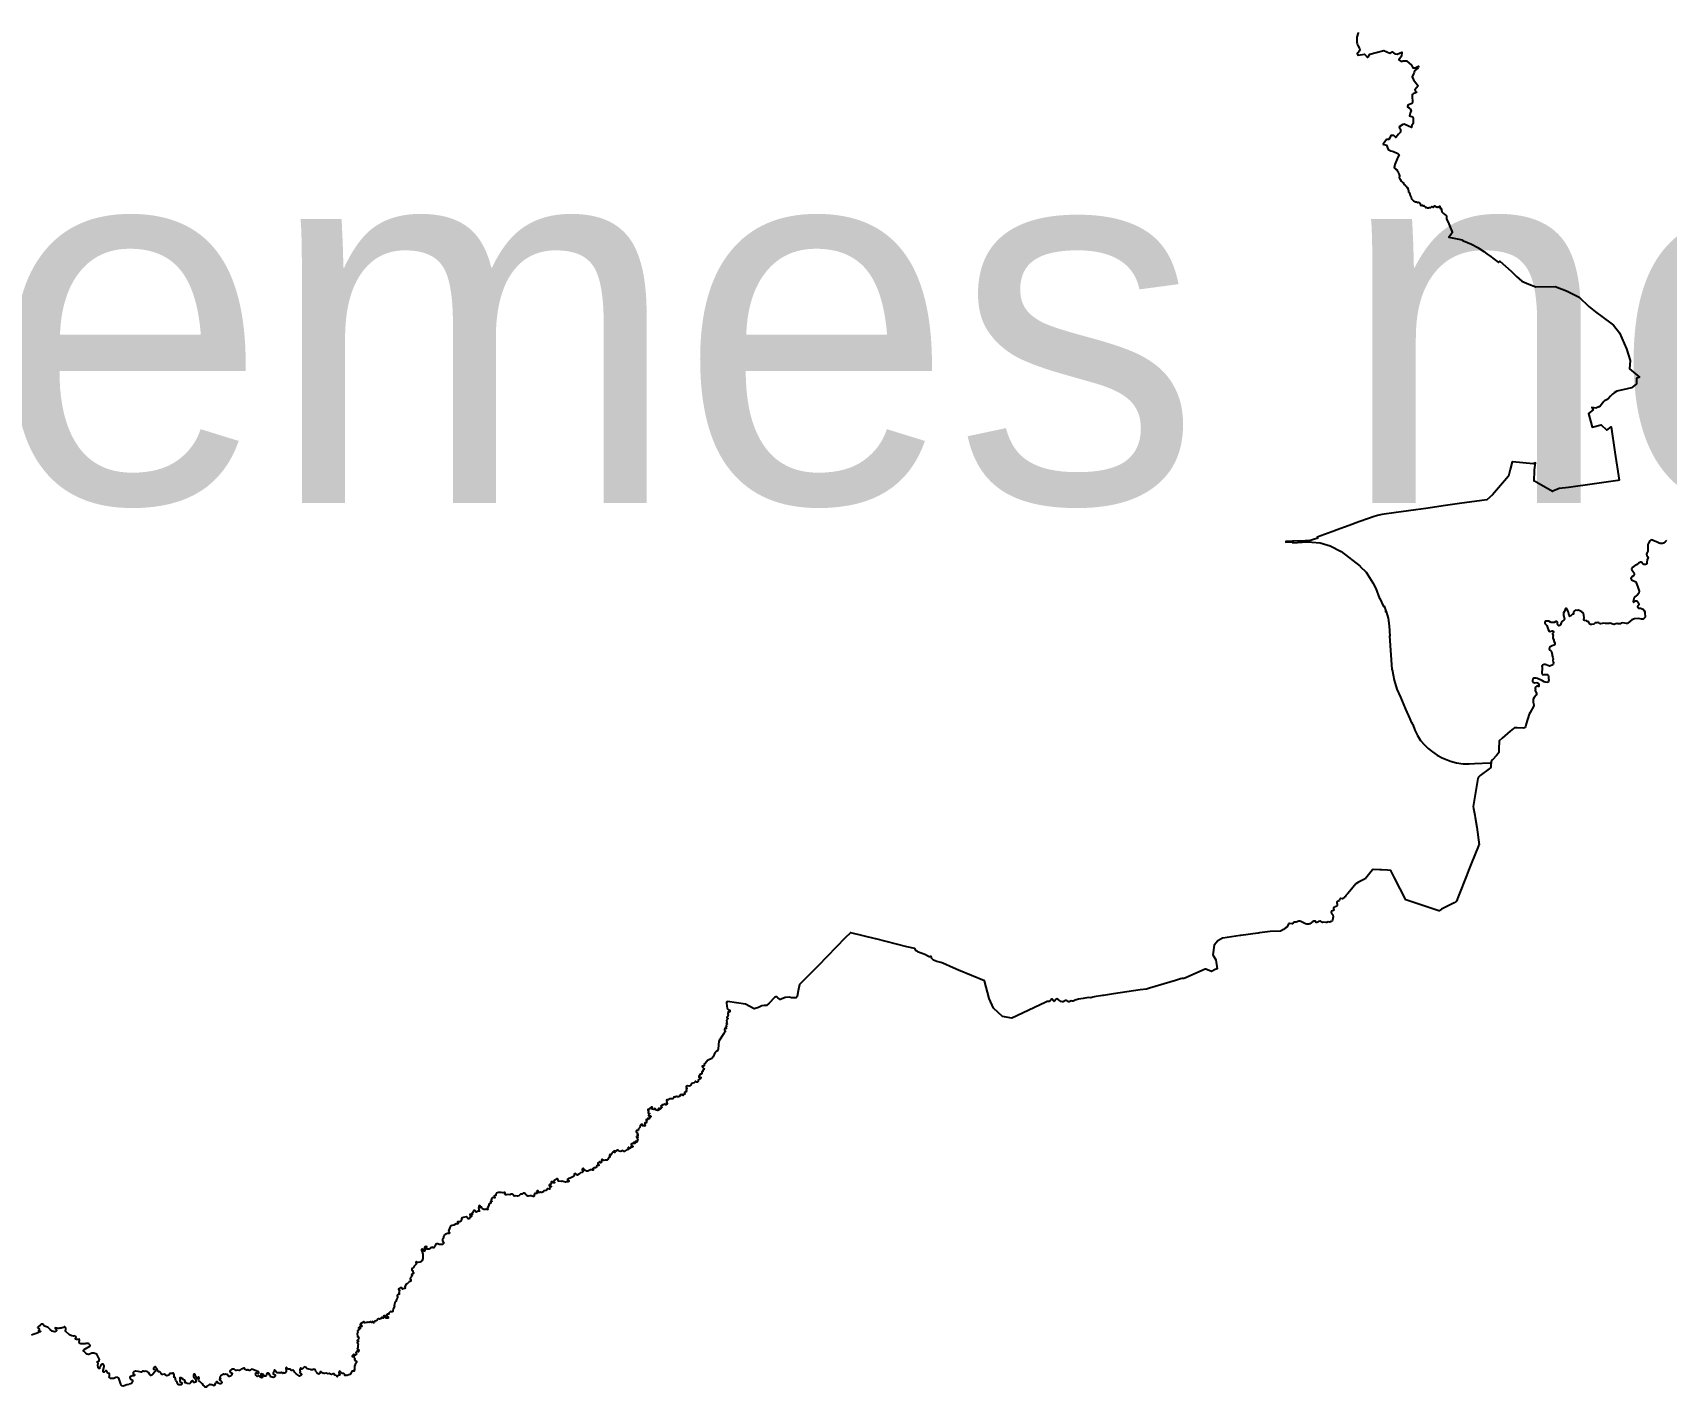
# Model space of a CAD drawing. Extents: x 293476 to 779698, y 145469 to 460400.
# Drawn here: x 354812 to 377808, y 243144 to 262211 of the extents above; entities that cross this region are included whole.
import ezdxf

# ---------------------------------------------------------------- set-up
doc = ezdxf.new("R2010")
doc.units = 0
for name, color, linetype in [('Level 25', 7, 'Continuous'), ('Level 31', 7, 'Continuous'), ('Level 57', 7, 'Continuous')]:
    doc.layers.add(name, color=color, linetype=linetype)

msp = doc.modelspace()

# ---------------------------------------------------------------- linework, layer by layer
at = {"layer": 'Level 25'}
for points in [[(373472, 262214), (373472, 262207), (373451, 262148), (373451, 262138), (373451, 262104), (373452, 262072), (373454, 262059), (373462, 262040), (373464, 262030), (373489, 261987), (373492, 261968), (373485, 261951), (373475, 261935), (373460, 261928), (373456, 261922), (373455, 261918), (373458, 261913), (373463, 261909), (373465, 261895), (373470, 261895), (373561, 261909), (373603, 261863), (373612, 261871), (373635, 261909), (373725, 261932), (373831, 261960), (373915, 261920), (373949, 261939), (373988, 261911), (374018, 261907), (374085, 261937), (374079, 261878), (374042, 261829), (374077, 261803), (374101, 261816), (374149, 261813), (374220, 261751), (374239, 261717), (374270, 261715), (374318, 261738), (374313, 261715), (374261, 261673), (374259, 261648), (374250, 261631), (374228, 261588), (374250, 261545), (374314, 261464), (374266, 261407), (374270, 261395), (374286, 261379), (374293, 261367), (374244, 261352), (374229, 261340), (374228, 261300), (374233, 261250), (374234, 261232), (374227, 261213), (374168, 261190), (374163, 261166), (374186, 261155), (374201, 261139), (374214, 261113), (374200, 261076), (374193, 261040), (374240, 261024), (374245, 261005), (374245, 260932), (374225, 260905), (374220, 260878), (374115, 260921), (374098, 260920), (374045, 260883), (374051, 260870), (374068, 260854), (374068, 260812), (374039, 260781), (374000, 260735), (373972, 260762), (373928, 260765), (373916, 260730), (373903, 260709), (373868, 260705), (373823, 260640), (373829, 260635), (373870, 260626), (373893, 260566), (373928, 260549), (373969, 260539), (374026, 260510), (374045, 260492), (374030, 260457), (373988, 260357)], [(373988, 260357), (373975, 260310), (373980, 260303), (373988, 260302), (373996, 260299), (373998, 260294), (374001, 260287), (374006, 260283), (374013, 260281), (374018, 260278), (374020, 260267), (374024, 260263), (374030, 260258), (374033, 260253), (374032, 260246), (374033, 260237), (374037, 260232), (374043, 260228), (374045, 260223), (374043, 260215), (374046, 260208), (374051, 260197), (374050, 260188), (374046, 260177), (374046, 260169), (374052, 260165), (374055, 260159), (374055, 260150), (374058, 260147), (374063, 260146), (374069, 260141), (374071, 260135), (374072, 260125), (374078, 260120), (374085, 260117), (374093, 260106), (374101, 260102), (374106, 260088), (374114, 260076), (374122, 260074), (374128, 260070), (374132, 260060), (374139, 260051), (374147, 260049), (374152, 260043), (374155, 260036), (374157, 260030), (374163, 260029), (374169, 260029), (374172, 260024), (374171, 260013), (374170, 260002), (374173, 259997), (374178, 259987), (374178, 259977), (374179, 259968), (374182, 259964), (374188, 259960), (374193, 259953), (374196, 259946), (374197, 259934), (374203, 259925), (374210, 259910), (374215, 259890), (374221, 259872), (374239, 259852), (374247, 259846), (374266, 259836), (374275, 259831), (374292, 259831), (374295, 259827), (374299, 259824), (374306, 259822), (374310, 259822), (374315, 259825), (374327, 259822), (374334, 259817), (374338, 259812), (374341, 259799), (374345, 259789), (374349, 259782), (374353, 259780), (374356, 259779), (374363, 259783), (374367, 259783), (374374, 259781), (374377, 259777), (374381, 259774), (374387, 259774), (374392, 259778), (374396, 259774), (374400, 259772), (374404, 259769), (374407, 259764), (374413, 259757), (374416, 259751), (374420, 259749), (374424, 259750), (374428, 259754), (374436, 259751), (374446, 259747), (374454, 259744), (374459, 259744), (374465, 259745), (374467, 259750), (374480, 259750), (374495, 259748), (374507, 259763), (374520, 259758), (374521, 259756), (374525, 259754), (374533, 259758), (374541, 259767), (374545, 259774), (374550, 259774), (374558, 259768), (374565, 259760), (374571, 259758), (374581, 259756), (374587, 259756), (374592, 259758), (374595, 259757), (374610, 259754), (374612, 259757), (374615, 259763), (374615, 259768), (374616, 259769), (374619, 259768), (374621, 259762), (374623, 259760), (374623, 259758), (374620, 259751), (374623, 259744), (374622, 259740), (374625, 259736), (374627, 259737), (374631, 259740), (374634, 259743), (374635, 259743), (374638, 259741), (374639, 259733), (374644, 259727), (374645, 259715), (374645, 259706), (374646, 259693), (374649, 259687), (374655, 259680), (374673, 259667), (374694, 259649), (374708, 259638), (374712, 259633), (374714, 259626), (374715, 259614), (374715, 259596), (374715, 259592), (374744, 259520), (374765, 259472), (374788, 259417), (374793, 259403), (374791, 259395), (374781, 259376), (374771, 259361), (374748, 259334), (374908, 259299), (374934, 259293), (374939, 259284), (374952, 259280), (375067, 259234), (375155, 259188), (375161, 259184), (375240, 259129), (375280, 259099), (375341, 259054), (375367, 259035), (375442, 258980), (375444, 258978), (375465, 258996), (375625, 258853), (375698, 258780), (375772, 258711), (375872, 258671), (375970, 258631), (376244, 258636), (376403, 258578), (376582, 258486), (376716, 258358), (376809, 258283), (377027, 258121), (377062, 258094), (377149, 257988), (377248, 257761), (377298, 257595), (377288, 257477), (377428, 257361), (377388, 257345), (377389, 257277), (377386, 257270), (377334, 257226), (377315, 257211), (377193, 257183), (377173, 257180), (377109, 257166), (377074, 257142), (377051, 257123), (377021, 257094), (376988, 257057), (376980, 257049), (376974, 257046), (376957, 257039), (376937, 257029), (376928, 257021), (376909, 256997), (376874, 256953), (376864, 256945), (376856, 256942), (376814, 256927), (376760, 256933), (376780, 256900), (376711, 256850), (376762, 256656), (376889, 256690), (376968, 256618), (377029, 256661), (377085, 256304), (377146, 255912), (377124, 255909), (376795, 255860), (376430, 255807), (376301, 255794), (376211, 255756), (376207, 255751), (376083, 255822), (375974, 255885), (375971, 255887), (375948, 255899), (375950, 256046), (375950, 256059), (375964, 256156), (375934, 256143), (375644, 256171), (375639, 256171), (375610, 256062), (375584, 255968), (375362, 255705), (375281, 255634), (375209, 255628), (374894, 255584), (374699, 255555), (374423, 255515), (374283, 255495), (374073, 255465), (374004, 255455), (373805, 255427), (373743, 255416), (373679, 255397), (373616, 255372), (373479, 255324), (373342, 255274), (373159, 255207), (373153, 255205), (372893, 255109), (372904, 255096), (372778, 255058), (372726, 255056), (372545, 255052), (372452, 255048), (372452, 255038), (372552, 255045), (372552, 255029), (372680, 255038), (372750, 255045), (372817, 255038), (372934, 255029), (373078, 254988), (373232, 254910), (373496, 254701), (373498, 254699), (373500, 254698), (373583, 254617), (373675, 254465), (373717, 254388), (373771, 254246), (373775, 254247), (373825, 254132), (373837, 254137), (373861, 254073), (373854, 254069), (373856, 254061), (373864, 254062), (373890, 253972), (373906, 253861), (373914, 253718), (373909, 253722), (373942, 253248), (373949, 253248), (373976, 253099), (374015, 252972), (374064, 252860), (374135, 252687), (374196, 252552), (374220, 252496), (374228, 252495), (374230, 252489), (374232, 252487), (374237, 252471), (374266, 252394), (374305, 252318), (374347, 252250), (374404, 252185), (374455, 252135), (374515, 252086), (374580, 252043), (374650, 252005), (374723, 251974), (374769, 251959), (374855, 251934), (374949, 251920), (375030, 251920), (375109, 251924), (375327, 251934), (375340, 251934), (375340, 251934)]]:
    msp.add_lwpolyline(points, dxfattribs=at)
at = {"layer": 'Level 31'}
for points in [[(377811, 255062), (377790, 255043), (377770, 255027), (377756, 255022), (377742, 255020), (377720, 255022), (377705, 255026), (377667, 255044), (377642, 255052), (377613, 255069), (377596, 255071), (377588, 255067), (377577, 255058), (377556, 255025), (377549, 255008), (377545, 254979), (377547, 254911), (377544, 254903), (377532, 254886), (377530, 254870), (377532, 254854), (377548, 254835), (377550, 254822), (377536, 254790), (377533, 254759), (377535, 254749), (377533, 254737), (377527, 254731), (377513, 254725), (377504, 254724), (377492, 254725), (377482, 254730), (377476, 254735), (377458, 254756), (377453, 254759), (377442, 254760), (377417, 254743), (377390, 254721), (377355, 254702), (377336, 254687), (377322, 254670), (377319, 254664), (377319, 254656), (377322, 254649), (377337, 254630), (377348, 254613), (377355, 254595), (377355, 254584), (377352, 254574), (377347, 254567), (377320, 254553), (377314, 254543), (377310, 254531), (377312, 254518), (377318, 254509), (377376, 254483), (377384, 254467), (377403, 254422), (377424, 254349), (377422, 254321), (377401, 254300), (377363, 254270), (377357, 254262), (377340, 254202), (377344, 254196), (377352, 254196), (377376, 254212), (377382, 254214), (377394, 254212), (377402, 254205), (377414, 254185), (377419, 254161), (377417, 254152), (377408, 254143), (377404, 254135), (377404, 254127), (377406, 254119), (377417, 254110), (377445, 254109), (377483, 254095), (377493, 254082), (377504, 254060), (377507, 254042), (377511, 253992), (377508, 253984), (377498, 253974), (377489, 253963), (377478, 253957), (377457, 253954), (377440, 253960), (377418, 253963), (377359, 253958), (377323, 253944), (377292, 253925), (377268, 253900), (377259, 253896), (377248, 253895), (377195, 253903), (377172, 253897), (377157, 253889), (377123, 253889), (377110, 253894), (377098, 253892), (377084, 253884), (377073, 253882), (377054, 253886), (377016, 253898), (377001, 253896), (376976, 253896), (376960, 253893), (376950, 253893), (376928, 253900), (376903, 253893), (376883, 253892), (376871, 253896), (376856, 253905), (376844, 253908), (376829, 253903), (376807, 253903), (376789, 253884), (376758, 253879), (376741, 253879), (376732, 253886), (376714, 253921), (376701, 253920), (376695, 253923), (376689, 253933), (376657, 253936), (376648, 253941), (376645, 253954), (376652, 253976), (376648, 254012), (376641, 254033), (376632, 254044), (376623, 254050), (376617, 254059), (376599, 254066), (376590, 254074), (376569, 254081), (376555, 254078), (376531, 254080), (376519, 254071), (376499, 254050), (376498, 254046), (376500, 254034), (376499, 254026), (376480, 254019), (376465, 254004), (376453, 253996), (376447, 253994), (376445, 253996), (376441, 254005), (376429, 254055), (376419, 254074), (376413, 254095), (376407, 254103), (376398, 254108), (376393, 254107), (376389, 254105), (376385, 254098), (376382, 254081), (376362, 254046), (376358, 254032), (376359, 254007), (376373, 253961), (376370, 253949), (376366, 253943), (376349, 253934), (376339, 253925), (376328, 253903), (376317, 253878), (376307, 253865), (376293, 253864), (376283, 253871), (376276, 253888), (376275, 253914), (376267, 253922), (376259, 253924), (376251, 253922), (376228, 253910), (376188, 253908), (376177, 253912), (376155, 253929), (376136, 253929), (376110, 253927), (376101, 253923), (376098, 253918), (376096, 253909), (376099, 253897), (376103, 253889), (376124, 253867), (376142, 253811), (376157, 253787), (376167, 253781), (376201, 253791), (376208, 253791), (376215, 253786), (376218, 253778), (376218, 253767), (376206, 253755), (376203, 253749), (376213, 253727), (376212, 253716), (376214, 253709), (376210, 253700), (376209, 253690), (376225, 253664), (376224, 253648), (376238, 253623), (376240, 253608), (376236, 253600), (376226, 253591), (376199, 253582), (376173, 253564), (376162, 253551), (376158, 253535), (376161, 253526), (376183, 253512), (376193, 253501), (376197, 253479), (376195, 253472), (376199, 253460), (376200, 253443), (376206, 253431), (376208, 253415), (376215, 253397), (376211, 253376), (376214, 253353), (376218, 253340), (376216, 253320), (376210, 253313), (376200, 253306), (376178, 253298), (376164, 253296), (376153, 253298), (376102, 253316), (376087, 253317), (376066, 253307), (376061, 253302), (376057, 253293), (376058, 253278), (376062, 253262), (376062, 253245), (376055, 253213), (376055, 253197), (376064, 253176), (376068, 253174), (376094, 253178), (376107, 253176), (376128, 253176), (376134, 253175), (376142, 253168), (376148, 253148), (376148, 253119), (376156, 253101), (376151, 253080), (376144, 253071), (376136, 253067), (376129, 253066), (376103, 253067), (376086, 253074), (376063, 253088), (375993, 253119), (375977, 253123), (375944, 253125), (375934, 253120), (375928, 253113), (375923, 253092), (375922, 253080), (375927, 253070), (375931, 253067), (375950, 253061), (375986, 253063), (376005, 253056), (376011, 253045), (376014, 253025), (376011, 253009), (376009, 253008), (376000, 253016), (375986, 253014), (375965, 252998), (375962, 252992), (375962, 252978), (375965, 252970), (375963, 252958), (375963, 252947), (375981, 252914), (375982, 252901), (375974, 252887), (375946, 252852), (375935, 252829), (375933, 252816), (375933, 252789), (375942, 252752), (375942, 252737), (375889, 252641), (375878, 252617), (375836, 252481), (375824, 252439), (375819, 252431), (375811, 252424), (375791, 252422), (375707, 252428), (375672, 252426), (375656, 252418), (375608, 252381), (375532, 252315), (375497, 252279), (375455, 252244), (375449, 252128), (375450, 252080), (375442, 252066), (375415, 252036), (375361, 251975), (375343, 251951), (375340, 251939), (375340, 251934)], [(375340, 251934), (375339, 251905), (375339, 251891), (375339, 251874), (375337, 251868), (375314, 251848), (375186, 251754), (375164, 251732), (375156, 251714), (375131, 251571), (375089, 251319), (375093, 251290), (375113, 251198), (375114, 251192), (375119, 251163), (375142, 251028), (375172, 250781), (375164, 250766), (375061, 250512), (375025, 250418), (375025, 250418), (374997, 250345), (374889, 250070), (374856, 249988), (374851, 249983), (374819, 249964), (374645, 249872), (374611, 249852), (374606, 249851), (374140, 250007), (373983, 250314), (373928, 250418), (373881, 250423), (373797, 250428), (373789, 250427), (373777, 250427), (373681, 250430), (373673, 250428), (373652, 250404), (373577, 250311), (373572, 250310), (373566, 250302), (373473, 250255), (373439, 250229), (373351, 250128), (373322, 250088), (373296, 250065), (373287, 250048), (373279, 250041), (373271, 250040), (373270, 250032), (373266, 250027), (373249, 250020), (373224, 250022), (373218, 250020), (373209, 250012), (373204, 249989), (373178, 249982), (373171, 249968), (373176, 249944), (373174, 249928), (373171, 249922), (373157, 249911), (373122, 249892), (373121, 249882), (373126, 249866), (373123, 249856), (373121, 249853), (373096, 249845), (373090, 249836), (373089, 249828), (373093, 249817), (373098, 249810), (373115, 249794), (373120, 249765), (373109, 249717), (373102, 249708), (373092, 249701), (373073, 249693), (373046, 249695), (373029, 249686), (373018, 249684), (372988, 249692), (372968, 249688), (372960, 249689), (372951, 249695), (372946, 249702), (372938, 249706), (372930, 249707), (372911, 249701), (372897, 249689), (372886, 249686), (372880, 249688), (372874, 249697), (372868, 249703), (372856, 249706), (372846, 249705), (372833, 249699), (372788, 249667), (372776, 249663), (372762, 249662), (372746, 249663), (372727, 249669), (372664, 249699), (372650, 249703), (372635, 249703), (372598, 249690), (372583, 249692), (372565, 249689), (372554, 249683), (372549, 249672), (372544, 249668), (372504, 249674), (372493, 249672), (372489, 249666), (372485, 249653), (372465, 249619), (372440, 249608), (372421, 249586), (372377, 249565), (372232, 249560), (372083, 249540), (372062, 249537), (372059, 249537), (372059, 249537), (372057, 249536), (371816, 249502), (371814, 249502), (371811, 249502), (371564, 249467), (371562, 249467), (371562, 249467), (371562, 249467), (371560, 249466), (371560, 249466), (371495, 249430), (371444, 249369), (371423, 249230), (371467, 249160), (371483, 249035), (371458, 249023), (371407, 248998), (371324, 249030), (371315, 249030), (371032, 248902), (371016, 248897), (370990, 248899), (370968, 248894), (370900, 248872), (370534, 248761), (370488, 248750), (370488, 248750), (370400, 248738), (370026, 248682), (370026, 248682), (369887, 248661), (369873, 248661), (369756, 248640), (369735, 248637), (369708, 248624), (369676, 248630), (369597, 248615), (369534, 248606), (369488, 248595), (369457, 248581), (369446, 248580), (369428, 248583), (369404, 248571), (369394, 248570), (369358, 248587), (369350, 248588), (369333, 248581), (369325, 248574), (369315, 248571), (369307, 248570), (369290, 248572), (369281, 248576), (369268, 248586), (369244, 248606), (369233, 248610), (369220, 248606), (369213, 248601), (369195, 248577), (369190, 248576), (369186, 248578), (369159, 248613), (369154, 248609), (369141, 248588), (369130, 248577), (369119, 248573), (369092, 248574), (369065, 248560), (368594, 248341), (368465, 248363), (368338, 248479), (368277, 248615), (368209, 248866), (367846, 249014), (367771, 249050), (367624, 249115), (367596, 249125), (367540, 249135), (367538, 249136), (367493, 249158), (367466, 249182), (367465, 249199), (367457, 249207), (367449, 249208), (367436, 249204), (367429, 249205), (367372, 249236), (367268, 249275), (367266, 249276), (367248, 249287), (367229, 249318), (367119, 249346), (366681, 249455), (366678, 249455), (366676, 249456), (366328, 249543), (366326, 249544), (366324, 249542), (366251, 249468), (366124, 249339), (366124, 249339), (365867, 249077), (365782, 248990), (365630, 248836), (365606, 248813), (365589, 248724), (365573, 248644), (365557, 248627), (365494, 248625), (365461, 248634), (365412, 248632), (365403, 248629), (365350, 248606), (365338, 248603), (365329, 248604), (365320, 248610), (365303, 248628), (365291, 248637), (365284, 248639), (365271, 248638), (365255, 248631), (365177, 248550), (365143, 248519), (365109, 248516), (365078, 248511), (365027, 248491), (364982, 248475), (364968, 248473), (364848, 248539), (364591, 248573), (364591, 248569), (364587, 248568), (364583, 248569), (364577, 248563), (364576, 248553), (364589, 248478), (364593, 248471), (364598, 248466), (364618, 248459), (364625, 248454), (364626, 248439), (364624, 248431), (364615, 248422), (364609, 248425), (364604, 248431), (364600, 248430), (364602, 248420), (364597, 248409), (364599, 248403), (364604, 248397), (364604, 248392), (364599, 248387), (364601, 248375), (364599, 248369), (364584, 248355), (364581, 248349), (364582, 248343), (364594, 248342), (364597, 248340), (364599, 248335), (364596, 248328), (364583, 248315), (364579, 248307), (364584, 248286), (364576, 248276), (364575, 248271), (364577, 248267), (364586, 248260), (364588, 248257), (364574, 248241), (364578, 248219), (364569, 248214), (364566, 248211), (364569, 248203), (364575, 248198), (364576, 248192), (364556, 248193), (364551, 248185), (364551, 248176), (364561, 248160), (364561, 248153), (364558, 248146), (364541, 248124), (364472, 248017), (364461, 247910), (364455, 247885), (364434, 247872), (364415, 247854), (364389, 247797), (364374, 247772), (364322, 247749), (364312, 247742), (364300, 247730), (364274, 247698), (364263, 247690), (364262, 247682), (364264, 247674), (364262, 247669), (364253, 247662), (364242, 247664), (364238, 247662), (364237, 247658), (364239, 247650), (364259, 247631), (364263, 247620), (364247, 247609), (364245, 247590), (364233, 247583), (364233, 247566), (364225, 247553), (364222, 247550), (364210, 247550), (364204, 247547), (364201, 247543), (364198, 247531), (364189, 247517), (364191, 247511), (364214, 247510), (364218, 247507), (364219, 247500), (364214, 247492), (364197, 247482), (364191, 247472), (364181, 247469), (364178, 247450), (364170, 247438), (364163, 247439), (364154, 247437), (364148, 247448), (364144, 247450), (364139, 247449), (364134, 247441), (364123, 247430), (364087, 247420), (364080, 247409), (364077, 247397), (364065, 247387), (364055, 247383), (364027, 247389), (364010, 247377), (364010, 247368), (364022, 247360), (364024, 247355), (364011, 247347), (364009, 247343), (364013, 247331), (364009, 247321), (364013, 247310), (364012, 247305), (363989, 247292), (363994, 247272), (363993, 247269), (363978, 247263), (363968, 247253), (363957, 247255), (363956, 247266), (363953, 247269), (363941, 247262), (363926, 247260), (363925, 247255), (363931, 247248), (363931, 247245), (363926, 247243), (363914, 247244), (363908, 247233), (363905, 247231), (363897, 247231), (363894, 247236), (363883, 247233), (363872, 247237), (363866, 247237), (363852, 247228), (363838, 247231), (363831, 247213), (363822, 247204), (363814, 247202), (363782, 247202), (363772, 247199), (363761, 247190), (363744, 247189), (363736, 247184), (363735, 247179), (363738, 247162), (363736, 247149), (363742, 247142), (363742, 247137), (363739, 247129), (363725, 247121), (363721, 247121), (363714, 247128), (363708, 247129), (363691, 247119), (363673, 247118), (363670, 247113), (363669, 247105), (363655, 247100), (363657, 247096), (363670, 247089), (363670, 247082), (363665, 247077), (363656, 247077), (363650, 247073), (363649, 247066), (363646, 247059), (363637, 247060), (363625, 247073), (363620, 247070), (363617, 247056), (363619, 247052), (363628, 247047), (363626, 247043), (363613, 247039), (363589, 247046), (363584, 247050), (363578, 247062), (363573, 247066), (363566, 247064), (363555, 247053), (363532, 247060), (363529, 247064), (363539, 247075), (363539, 247079), (363535, 247084), (363526, 247087), (363518, 247085), (363500, 247068), (363496, 247066), (363489, 247054), (363473, 247052), (363472, 247044), (363482, 247036), (363485, 247030), (363476, 247017), (363476, 247008), (363483, 247001), (363498, 246999), (363499, 246996), (363492, 246988), (363479, 246980), (363477, 246975), (363479, 246970), (363489, 246965), (363510, 246964), (363513, 246960), (363513, 246953), (363508, 246946), (363499, 246942), (363494, 246937), (363489, 246925), (363480, 246926), (363470, 246932), (363465, 246925), (363464, 246911), (363458, 246910), (363447, 246912), (363446, 246907), (363453, 246883), (363452, 246874), (363447, 246868), (363430, 246866), (363430, 246862), (363437, 246855), (363438, 246852), (363422, 246847), (363421, 246844), (363422, 246838), (363434, 246828), (363435, 246823), (363430, 246821), (363397, 246822), (363394, 246827), (363395, 246843), (363388, 246845), (363380, 246843), (363371, 246836), (363363, 246827), (363357, 246800), (363355, 246796), (363346, 246789), (363341, 246780), (363335, 246759), (363313, 246758), (363309, 246753), (363306, 246738), (363310, 246732), (363327, 246722), (363327, 246718), (363320, 246708), (363331, 246703), (363332, 246701), (363328, 246690), (363332, 246685), (363331, 246681), (363315, 246679), (363312, 246675), (363311, 246671), (363313, 246667), (363325, 246664), (363331, 246660), (363331, 246656), (363323, 246641), (363324, 246638), (363330, 246632), (363331, 246628), (363326, 246620), (363314, 246616), (363312, 246611), (363320, 246604), (363321, 246599), (363318, 246596), (363314, 246596), (363302, 246605), (363292, 246603), (363288, 246597), (363292, 246580), (363288, 246575), (363285, 246574), (363281, 246576), (363276, 246588), (363271, 246590), (363266, 246587), (363266, 246574), (363262, 246569), (363248, 246571), (363238, 246568), (363236, 246563), (363236, 246559), (363248, 246549), (363246, 246545), (363241, 246542), (363241, 246539), (363244, 246538), (363260, 246539), (363263, 246535), (363263, 246532), (363258, 246527), (363252, 246526), (363237, 246530), (363231, 246529), (363227, 246520), (363225, 246510), (363219, 246507), (363211, 246509), (363205, 246520), (363199, 246520), (363195, 246517), (363194, 246512), (363195, 246504), (363201, 246493), (363198, 246489), (363194, 246488), (363185, 246491), (363178, 246489), (363140, 246462), (363132, 246464), (363121, 246475), (363093, 246463), (363069, 246466), (363061, 246472), (363054, 246482), (363048, 246485), (363042, 246483), (363020, 246466), (363014, 246464), (362995, 246472), (362991, 246469), (362992, 246462), (363005, 246455), (363009, 246450), (363008, 246447), (363003, 246447), (362982, 246452), (362972, 246449), (362964, 246438), (362960, 246420), (362957, 246416), (362951, 246414), (362940, 246423), (362934, 246420), (362931, 246407), (362938, 246392), (362938, 246385), (362923, 246379), (362918, 246375), (362907, 246351), (362900, 246342), (362889, 246340), (362869, 246340), (362851, 246335), (362840, 246339), (362833, 246350), (362828, 246351), (362823, 246349), (362818, 246338), (362821, 246321), (362818, 246315), (362809, 246304), (362804, 246303), (362800, 246304), (362795, 246318), (362791, 246319), (362784, 246315), (362775, 246302), (362768, 246297), (362766, 246292), (362767, 246284), (362779, 246273), (362779, 246268), (362758, 246264), (362747, 246250), (362742, 246239), (362736, 246234), (362711, 246231), (362699, 246226), (362697, 246221), (362703, 246217), (362701, 246213), (362704, 246205), (362702, 246201), (362692, 246199), (362678, 246203), (362663, 246203), (362625, 246187), (362611, 246187), (362598, 246195), (362579, 246198), (362574, 246205), (362568, 246221), (362564, 246222), (362557, 246222), (362548, 246214), (362546, 246205), (362548, 246202), (362559, 246196), (362562, 246190), (362562, 246184), (362558, 246176), (362548, 246167), (362525, 246162), (362511, 246148), (362498, 246144), (362478, 246131), (362476, 246131), (362459, 246150), (362453, 246152), (362443, 246149), (362435, 246142), (362433, 246119), (362426, 246109), (362405, 246102), (362377, 246088), (362355, 246082), (362342, 246075), (362339, 246069), (362340, 246065), (362353, 246059), (362358, 246055), (362360, 246046), (362359, 246040), (362356, 246038), (362328, 246037), (362314, 246033), (362293, 246036), (362267, 246045), (362254, 246043), (362212, 246045), (362208, 246059), (362202, 246074), (362196, 246077), (362187, 246077), (362170, 246063), (362154, 246056), (362146, 246050), (362145, 246044), (362158, 246033), (362158, 246029), (362155, 246023), (362147, 246024), (362123, 246038), (362116, 246037), (362111, 246034), (362108, 246027), (362108, 246013), (362105, 246005), (362087, 245997), (362083, 245989), (362083, 245982), (362088, 245978), (362104, 245978), (362111, 245974), (362109, 245965), (362094, 245961), (362089, 245951), (362091, 245935), (362089, 245931), (362062, 245937), (362054, 245936), (362050, 245931), (362045, 245919), (362039, 245914), (362007, 245908), (362004, 245905), (361997, 245894), (361993, 245892), (361986, 245894), (361973, 245885), (361966, 245886), (361956, 245894), (361941, 245887), (361937, 245886), (361933, 245891), (361929, 245907), (361922, 245911), (361911, 245910), (361907, 245906), (361905, 245899), (361919, 245889), (361920, 245885), (361917, 245879), (361904, 245872), (361885, 245871), (361877, 245866), (361872, 245854), (361872, 245833), (361868, 245830), (361855, 245829), (361842, 245833), (361827, 245841), (361808, 245840), (361785, 245833), (361781, 245833), (361777, 245839), (361773, 245840), (361769, 245849), (361756, 245858), (361750, 245869), (361728, 245878), (361716, 245877), (361697, 245864), (361678, 245863), (361654, 245837), (361637, 245832), (361615, 245839), (361589, 245835), (361571, 245859), (361565, 245863), (361547, 245861), (361527, 245855), (361502, 245858), (361478, 245853), (361467, 245853), (361463, 245856), (361460, 245862), (361461, 245881), (361454, 245886), (361448, 245886), (361429, 245879), (361406, 245885), (361405, 245885)], [(361405, 245885), (361369, 245885), (361355, 245882), (361343, 245878), (361334, 245870), (361332, 245865), (361333, 245851), (361330, 245845), (361315, 245842), (361305, 245836), (361306, 245828), (361318, 245821), (361319, 245815), (361318, 245812), (361310, 245811), (361290, 245815), (361281, 245806), (361272, 245792), (361267, 245779), (361268, 245775), (361273, 245765), (361273, 245761), (361268, 245757), (361257, 245761), (361254, 245760), (361254, 245754), (361263, 245742), (361262, 245735), (361255, 245731), (361239, 245728), (361234, 245723), (361233, 245705), (361228, 245692), (361212, 245671), (361221, 245651), (361219, 245645), (361214, 245644), (361203, 245646), (361196, 245650), (361181, 245645), (361163, 245645), (361134, 245663), (361131, 245682), (361124, 245681), (361114, 245676), (361108, 245678), (361112, 245696), (361105, 245701), (361096, 245700), (361094, 245696), (361091, 245679), (361087, 245667), (361092, 245655), (361090, 245640), (361102, 245629), (361103, 245626), (361101, 245622), (361095, 245621), (361083, 245625), (361065, 245612), (361055, 245609), (361048, 245612), (361038, 245634), (361026, 245633), (361018, 245630), (361011, 245619), (361006, 245603), (360993, 245594), (360998, 245581), (360998, 245571), (360995, 245570), (360987, 245572), (360975, 245579), (360966, 245577), (360966, 245571), (360970, 245564), (360987, 245553), (360988, 245550), (360984, 245545), (360971, 245541), (360964, 245537), (360962, 245523), (360955, 245516), (360948, 245515), (360942, 245517), (360937, 245521), (360925, 245537), (360916, 245542), (360870, 245535), (360852, 245528), (360847, 245519), (360854, 245505), (360845, 245498), (360840, 245483), (360836, 245478), (360826, 245474), (360797, 245475), (360790, 245472), (360790, 245463), (360802, 245453), (360802, 245449), (360797, 245444), (360790, 245442), (360772, 245444), (360763, 245442), (360738, 245425), (360716, 245423), (360704, 245419), (360695, 245411), (360684, 245392), (360667, 245342), (360668, 245336), (360679, 245321), (360679, 245313), (360676, 245309), (360652, 245307), (360638, 245302), (360619, 245293), (360605, 245283), (360600, 245278), (360597, 245270), (360596, 245242), (360583, 245223), (360581, 245215), (360583, 245205), (360597, 245184), (360598, 245173), (360593, 245166), (360579, 245155), (360562, 245153), (360536, 245154), (360514, 245164), (360499, 245162), (360484, 245152), (360478, 245130), (360460, 245109), (360455, 245108), (360440, 245115), (360431, 245114), (360413, 245107), (360407, 245100), (360403, 245091), (360397, 245088), (360366, 245088), (360358, 245090), (360352, 245097), (360352, 245105), (360354, 245112), (360362, 245118), (360361, 245123), (360352, 245125), (360339, 245119), (360329, 245108), (360333, 245076), (360327, 245062), (360322, 245062), (360316, 245067), (360298, 245086), (360292, 245087), (360287, 245082), (360287, 245076), (360293, 245051), (360304, 245018), (360306, 245003), (360306, 244994), (360304, 244956), (360294, 244929), (360286, 244917), (360266, 244906), (360238, 244899), (360227, 244901), (360213, 244910), (360210, 244910), (360206, 244906), (360205, 244901), (360210, 244884), (360210, 244878), (360205, 244871), (360180, 244849), (360171, 244831), (360159, 244823), (360148, 244805), (360148, 244794), (360159, 244786), (360162, 244773), (360172, 244762), (360173, 244752), (360172, 244745), (360168, 244741), (360149, 244736), (360143, 244729), (360143, 244721), (360152, 244716), (360154, 244711), (360141, 244692), (360131, 244684), (360126, 244675), (360127, 244668), (360135, 244662), (360136, 244659), (360137, 244652), (360133, 244639), (360127, 244633), (360112, 244627), (360084, 244602), (360069, 244594), (360051, 244562), (360053, 244548), (360050, 244537), (360028, 244528), (360028, 244528), (360018, 244526), (360012, 244529), (360010, 244535), (360010, 244545), (359999, 244542), (359986, 244546), (359978, 244541), (359972, 244531), (359960, 244524), (359961, 244520), (359975, 244516), (359977, 244510), (359973, 244496), (359972, 244481), (359966, 244472), (359972, 244460), (359971, 244452), (359967, 244449), (359949, 244445), (359942, 244437), (359942, 244431), (359946, 244416), (359946, 244407), (359932, 244380), (359923, 244353), (359910, 244331), (359902, 244296), (359905, 244279), (359886, 244248), (359883, 244219), (359880, 244213), (359872, 244206), (359858, 244207), (359849, 244209), (359844, 244208), (359834, 244195), (359824, 244188), (359826, 244178), (359825, 244173), (359820, 244172), (359808, 244175), (359803, 244172), (359799, 244168), (359799, 244155), (359816, 244135), (359818, 244124), (359815, 244119), (359809, 244116), (359789, 244119), (359776, 244148), (359770, 244151), (359759, 244150), (359752, 244145), (359748, 244140), (359751, 244121), (359748, 244116), (359740, 244116), (359730, 244126), (359723, 244127), (359717, 244122), (359711, 244110), (359705, 244106), (359696, 244105), (359681, 244108), (359674, 244107), (359656, 244084), (359624, 244070), (359618, 244053), (359615, 244051), (359611, 244052), (359606, 244065), (359600, 244068), (359592, 244065), (359583, 244054), (359570, 244064), (359562, 244064), (359556, 244062), (359549, 244054), (359536, 244059), (359522, 244055), (359513, 244058), (359486, 244051), (359482, 244052), (359478, 244064), (359473, 244066), (359448, 244050), (359427, 244039), (359423, 244034), (359424, 244029), (359442, 244017), (359450, 244005), (359445, 244002), (359426, 244006), (359416, 243999), (359415, 243992), (359425, 243982), (359426, 243976), (359424, 243972), (359417, 243972), (359404, 243984), (359398, 243982), (359399, 243975), (359406, 243966), (359408, 243958), (359406, 243955), (359387, 243943), (359383, 243937), (359387, 243920), (359378, 243901), (359382, 243859), (359383, 243854), (359388, 243857), (359396, 243854), (359400, 243846), (359401, 243835), (359399, 243826), (359396, 243821), (359378, 243804), (359379, 243801), (359393, 243799), (359397, 243791), (359394, 243782), (359380, 243776), (359379, 243774), (359381, 243768), (359392, 243757), (359394, 243752), (359387, 243734), (359387, 243703), (359381, 243685), (359383, 243682), (359394, 243681), (359396, 243674), (359405, 243671), (359405, 243669), (359398, 243658), (359400, 243644), (359398, 243641), (359391, 243642), (359382, 243650), (359375, 243652), (359368, 243642), (359360, 243635), (359360, 243631), (359369, 243618), (359366, 243607), (359357, 243598), (359350, 243597), (359335, 243604), (359329, 243605), (359312, 243591), (359308, 243584), (359308, 243579), (359312, 243577), (359319, 243578), (359326, 243582), (359333, 243580), (359335, 243577), (359334, 243565), (359347, 243548), (359344, 243527), (359345, 243520), (359350, 243519), (359360, 243520), (359366, 243518), (359370, 243514), (359372, 243504), (359371, 243495), (359351, 243463), (359343, 243443), (359341, 243415), (359344, 243390), (359341, 243387), (359333, 243385), (359336, 243378), (359336, 243370), (359332, 243369), (359317, 243373), (359310, 243373), (359305, 243369), (359293, 243350), (359289, 243339), (359284, 243336), (359281, 243322), (359260, 243321), (359241, 243309), (359234, 243309), (359222, 243313), (359213, 243309), (359207, 243311), (359205, 243326), (359200, 243331), (359192, 243336), (359168, 243340), (359142, 243367), (359131, 243369), (359127, 243367), (359127, 243356), (359123, 243353), (359133, 243337), (359135, 243325), (359133, 243316), (359126, 243313), (359117, 243314), (359110, 243311), (359099, 243293), (359096, 243294), (359085, 243309), (359067, 243314), (359060, 243328), (359055, 243332), (359040, 243333), (359017, 243324), (359002, 243328), (358985, 243336), (358965, 243333), (358945, 243344), (358938, 243344), (358921, 243339), (358907, 243341), (358902, 243340), (358897, 243344), (358886, 243346), (358871, 243361), (358864, 243364), (358858, 243362), (358861, 243348), (358858, 243342), (358850, 243339), (358842, 243331), (358829, 243334), (358821, 243339), (358817, 243349), (358812, 243354), (358796, 243368), (358792, 243385), (358787, 243393), (358770, 243393), (358761, 243397), (358751, 243389), (358729, 243391), (358723, 243395), (358675, 243406), (358669, 243411), (358664, 243419), (358657, 243421), (358652, 243429), (358648, 243431), (358633, 243427), (358610, 243406), (358599, 243400), (358594, 243401), (358587, 243411), (358583, 243411), (358571, 243396), (358571, 243383), (358575, 243366), (358573, 243351), (358577, 243343), (358595, 243330), (358598, 243324), (358595, 243319), (358585, 243311), (358567, 243302), (358561, 243303), (358547, 243315), (358521, 243333), (358500, 243354), (358492, 243369), (358482, 243381), (358476, 243383), (358463, 243380), (358457, 243381), (358447, 243387), (358436, 243398), (358413, 243399), (358395, 243411), (358386, 243421), (358382, 243423), (358378, 243421), (358376, 243413), (358378, 243391), (358378, 243363), (358370, 243350), (358356, 243341), (358348, 243341), (358339, 243348), (358335, 243349), (358332, 243346), (358331, 243341), (358327, 243340), (358319, 243348), (358310, 243352), (358304, 243351), (358294, 243345), (358289, 243346), (358287, 243349), (358283, 243350), (358271, 243346), (358252, 243346), (358243, 243352), (358224, 243382), (358220, 243384), (358215, 243385), (358212, 243383), (358209, 243377), (358205, 243357), (358195, 243341), (358199, 243334), (358223, 243318), (358226, 243303), (358221, 243295), (358206, 243286), (358197, 243284), (358182, 243289), (358165, 243291), (358161, 243306), (358148, 243315), (358138, 243338), (358130, 243345), (358127, 243345), (358115, 243342), (358109, 243336), (358103, 243326), (358098, 243304), (358093, 243299), (358079, 243299), (358069, 243302), (358054, 243322), (358042, 243331), (358032, 243332), (358024, 243330), (358022, 243326), (358022, 243320), (358043, 243297), (358045, 243290), (358044, 243284), (358036, 243278), (358024, 243280), (358014, 243288), (358005, 243303), (358000, 243306), (357972, 243298), (357965, 243302), (357959, 243308), (357950, 243329), (357951, 243340), (357953, 243347), (357956, 243350), (357961, 243350), (357984, 243338), (357990, 243337), (357995, 243341), (357997, 243350), (357995, 243356), (357989, 243360), (357912, 243394), (357894, 243399), (357890, 243398), (357878, 243383), (357870, 243380), (357858, 243381), (357848, 243387), (357846, 243391), (357842, 243392), (357830, 243386), (357821, 243385), (357812, 243388), (357804, 243394), (357792, 243411), (357784, 243414), (357775, 243410), (357766, 243403), (357746, 243397), (357731, 243383), (357724, 243380), (357718, 243380), (357700, 243386), (357678, 243381), (357662, 243391), (357647, 243397), (357626, 243397), (357612, 243393), (357591, 243381), (357588, 243368), (357593, 243358), (357622, 243343), (357622, 243337), (357616, 243330), (357613, 243327), (357610, 243315), (357606, 243308), (357592, 243299), (357581, 243297), (357575, 243297), (357570, 243301), (357559, 243318), (357553, 243323), (357537, 243325), (357526, 243330), (357506, 243326), (357502, 243330), (357498, 243329), (357467, 243311), (357449, 243291), (357448, 243283), (357456, 243267), (357456, 243263), (357454, 243260), (357444, 243257), (357442, 243251), (357443, 243248), (357449, 243241), (357466, 243231), (357472, 243225), (357477, 243212), (357475, 243206), (357470, 243201), (357454, 243195), (357445, 243195), (357424, 243203), (357413, 243221), (357409, 243223), (357405, 243223), (357397, 243217), (357390, 243199), (357377, 243191), (357377, 243175), (357371, 243168), (357368, 243167), (357359, 243171), (357347, 243173), (357336, 243177), (357320, 243178), (357305, 243184), (357299, 243184), (357272, 243163), (357257, 243146), (357249, 243144), (357242, 243146), (357234, 243157), (357224, 243166), (357213, 243172), (357207, 243186), (357199, 243193), (357183, 243207), (357167, 243228), (357149, 243235), (357146, 243259), (357154, 243266), (357156, 243273), (357152, 243285), (357142, 243285), (357139, 243281), (357137, 243271), (357127, 243271), (357125, 243272), (357123, 243280), (357103, 243302), (357098, 243323), (357094, 243328), (357085, 243331), (357080, 243328), (357077, 243319), (357076, 243304), (357078, 243295), (357086, 243281), (357088, 243267), (357107, 243256), (357110, 243241), (357111, 243220), (357102, 243214), (357091, 243211), (357080, 243212), (357077, 243215), (357076, 243226), (357073, 243231), (357064, 243236), (357056, 243237), (357047, 243223), (357039, 243219), (357037, 243213), (357025, 243197), (357020, 243195), (356989, 243198), (356978, 243206), (356960, 243207), (356954, 243216), (356957, 243240), (356956, 243244), (356936, 243247), (356927, 243256), (356924, 243265), (356918, 243270), (356896, 243275), (356883, 243275), (356882, 243272), (356885, 243258), (356894, 243247), (356885, 243234), (356884, 243229), (356890, 243222), (356906, 243213), (356912, 243199), (356912, 243187), (356902, 243179), (356889, 243177), (356869, 243179), (356854, 243186), (356845, 243202), (356848, 243215), (356840, 243226), (356827, 243236), (356818, 243284), (356812, 243287), (356801, 243286), (356798, 243289), (356802, 243298), (356803, 243318), (356793, 243341), (356788, 243344), (356783, 243344), (356774, 243340), (356748, 243337), (356740, 243333), (356735, 243329), (356727, 243317), (356702, 243304), (356691, 243311), (356683, 243313), (356675, 243324), (356662, 243329), (356639, 243322), (356632, 243324), (356625, 243329), (356614, 243348), (356605, 243357), (356595, 243363), (356584, 243363), (356576, 243369), (356569, 243388), (356559, 243395), (356558, 243409), (356550, 243419), (356547, 243428), (356540, 243433), (356530, 243433), (356525, 243428), (356513, 243409), (356512, 243404), (356514, 243401), (356530, 243396), (356538, 243384), (356540, 243375), (356537, 243367), (356531, 243360), (356502, 243331), (356489, 243313), (356475, 243310), (356469, 243310), (356465, 243313), (356454, 243329), (356441, 243353), (356424, 243368), (356402, 243373), (356380, 243367), (356367, 243372), (356358, 243371), (356351, 243368), (356338, 243358), (356296, 243366), (356266, 243372), (356257, 243372), (356237, 243362), (356228, 243352), (356225, 243345), (356225, 243339), (356228, 243333), (356241, 243326), (356245, 243322), (356245, 243316), (356243, 243311), (356238, 243306), (356233, 243305), (356208, 243307), (356197, 243298), (356186, 243294), (356181, 243289), (356178, 243276), (356182, 243266), (356190, 243257), (356210, 243247), (356217, 243238), (356219, 243232), (356215, 243220), (356207, 243209), (356187, 243194), (356170, 243187), (356164, 243183), (356137, 243178), (356100, 243163), (356084, 243162), (356066, 243165), (356061, 243168), (356053, 243188), (356029, 243260), (356022, 243273), (356011, 243276), (356004, 243284), (356000, 243285), (355984, 243281), (355952, 243267), (355924, 243267), (355911, 243270), (355889, 243285), (355895, 243306), (355895, 243332), (355891, 243336), (355876, 243341), (355869, 243345), (355856, 243373), (355851, 243376), (355839, 243375), (355817, 243357), (355811, 243356), (355805, 243360), (355805, 243381), (355816, 243441), (355814, 243456), (355809, 243463), (355801, 243468), (355792, 243469), (355785, 243467), (355778, 243463), (355762, 243436), (355756, 243416), (355751, 243410), (355746, 243409), (355742, 243410), (355734, 243420), (355730, 243459), (355732, 243479), (355719, 243496), (355718, 243501), (355724, 243507), (355746, 243518), (355750, 243525), (355751, 243533), (355744, 243555), (355722, 243603), (355716, 243609), (355701, 243617), (355673, 243625), (355644, 243624), (355603, 243608), (355591, 243608), (355581, 243612), (355560, 243625), (355538, 243649), (355527, 243651), (355525, 243658), (355528, 243668), (355539, 243678), (355617, 243722), (355622, 243729), (355622, 243734), (355619, 243739), (355610, 243747), (355604, 243757), (355595, 243759), (355564, 243761), (355550, 243758), (355489, 243755), (355475, 243761), (355469, 243769), (355467, 243775), (355467, 243785), (355473, 243802), (355473, 243814), (355469, 243819), (355463, 243821), (355456, 243817), (355440, 243816), (355430, 243816), (355417, 243820), (355415, 243832), (355425, 243849), (355421, 243860), (355403, 243869), (355385, 243865), (355362, 243869), (355332, 243882), (355278, 243930), (355276, 243939), (355280, 243963), (355278, 243974), (355273, 243984), (355263, 243995), (355256, 243995), (355243, 243987), (355229, 243981), (355213, 243977), (355194, 243977), (355178, 243973), (355158, 243974), (355128, 243980), (355126, 243977), (355127, 243973), (355144, 243956), (355147, 243944), (355145, 243938), (355140, 243932), (355123, 243927), (355100, 243930), (355088, 243935), (355060, 243956), (355041, 243977), (355029, 243986), (355029, 243986), (355020, 243992), (354991, 244000), (354984, 244006), (354968, 244015), (354958, 244027), (354952, 244032), (354940, 244034), (354933, 244033), (354921, 244025), (354884, 243992), (354881, 243985), (354885, 243979), (354901, 243967), (354903, 243963), (354904, 243953), (354894, 243942), (354895, 243938), (354903, 243933), (354914, 243935), (354920, 243935), (354922, 243928), (354917, 243924), (354901, 243920), (354876, 243907), (354859, 243903), (354819, 243885), (354794, 243880)]]:
    msp.add_lwpolyline(points, dxfattribs=at)

# ---------------------------------------------------------------- texts
at = {"layer": 'Level 57'}
msp.add_text('Dienvidkurzemes novads', height=5200, dxfattribs=at).set_placement((317926, 255593))

doc.saveas('drawing.dxf')
